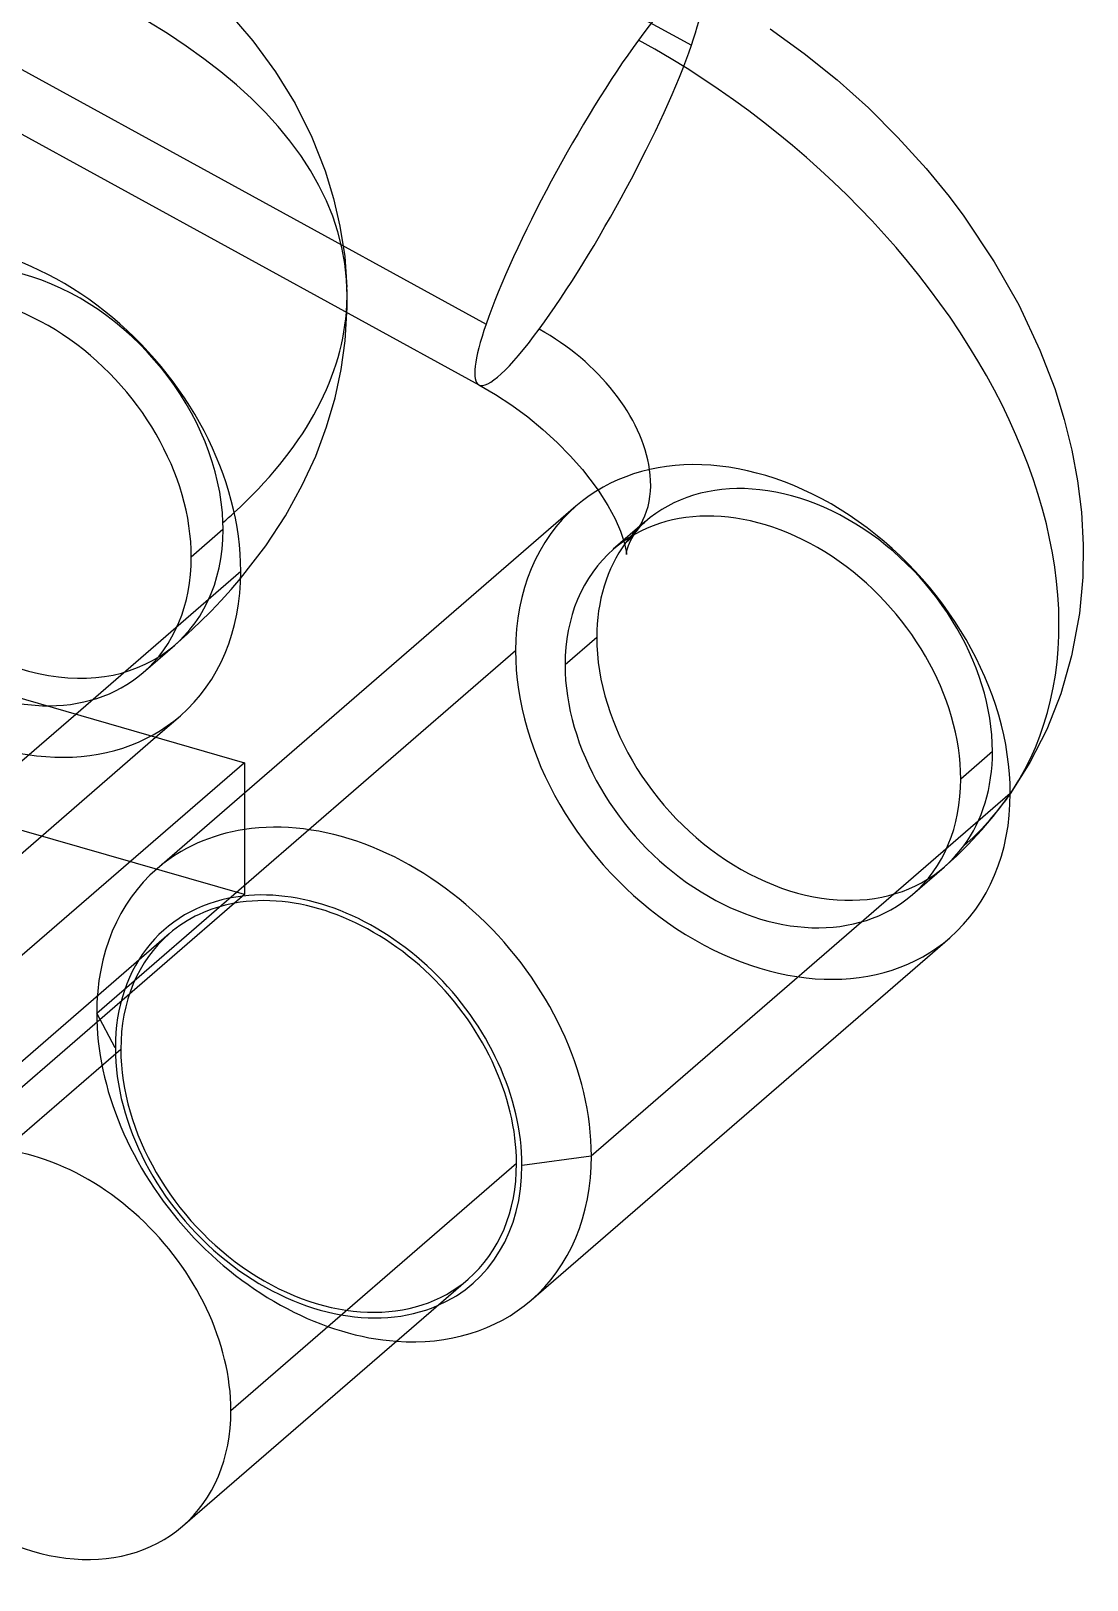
# Model space of a CAD drawing. Header units: millimetres. Extents: x -13.2 to 48.3, y -24.5 to 22.7.
# Drawn here: x 39.97 to 48.29, y 0.3 to 12.51 of the extents above; entities that cross this region are included whole.
import ezdxf

# ---------------------------------------------------------------- set-up
doc = ezdxf.new("R2010")
doc.units = ezdxf.units.MM
doc.layers.add('MAIN-1', color=7, linetype='Continuous')
doc.layers.add('MAIN-2', color=7, linetype='Continuous')

msp = doc.modelspace()

# ---------------------------------------------------------------- linework, layer by layer
at = {"layer": 'MAIN-1'}
for p, q in [((36.974, 16.894), (45.173, 12.396)), ((45.794, 12.527), (46.062, 12.332)), ((38.512, 12.455), (43.498, 9.719)), ((46.062, 12.332), (46.32, 12.123)), ((46.32, 12.123), (46.567, 11.902)), ((46.567, 11.902), (46.8, 11.67)), ((46.8, 11.67), (47.023, 11.424)), ((47.023, 11.424), (47.203, 11.203)), ((47.203, 11.203), (47.318, 11.049)), ((47.318, 11.049), (47.559, 10.69)), ((47.559, 10.69), (47.752, 10.349)), ((42.445, 10.066), (42.459, 10.289)), ((47.752, 10.349), (47.919, 9.993)), ((42.413, 9.841), (42.445, 10.066)), ((47.919, 9.993), (48.035, 9.69)), ((42.365, 9.616), (42.413, 9.841)), ((43.498, 9.719), (43.629, 9.643)), ((48.035, 9.69), (48.11, 9.447)), ((42.299, 9.388), (42.365, 9.616)), ((43.629, 9.643), (43.758, 9.558)), ((43.758, 9.558), (43.883, 9.466)), ((43.883, 9.466), (44.003, 9.368)), ((48.11, 9.447), (48.17, 9.204)), ((42.213, 9.158), (42.299, 9.388)), ((44.003, 9.368), (44.115, 9.266)), ((42.107, 8.928), (42.213, 9.158)), ((44.115, 9.266), (44.218, 9.161)), ((44.218, 9.161), (44.315, 9.051)), ((48.17, 9.204), (48.215, 8.964)), ((44.315, 9.051), (44.373, 8.977)), ((41.975, 8.688), (42.107, 8.928)), ((44.373, 8.977), (44.437, 8.89)), ((48.215, 8.964), (48.245, 8.717)), ((44.263, 8.763), (41.651, 6.501)), ((41.819, 8.451), (41.975, 8.688)), ((48.245, 8.717), (48.259, 8.457)), ((41.621, 8.194), (41.819, 8.451)), ((48.259, 8.457), (48.256, 8.204)), ((40.322, 7.124), (41.622, 8.25)), ((48.256, 8.204), (48.229, 7.916)), ((37.712, 7.877), (41.651, 6.74)), ((48.229, 7.916), (48.168, 7.583)), ((48.168, 7.583), (48.082, 7.285)), ((48.082, 7.285), (47.972, 7.003)), ((40.951, 6.942), (41.147, 7.111)), ((47.972, 7.003), (47.839, 6.742)), ((41.651, 6.74), (37.728, 3.343)), ((41.651, 6.74), (41.651, 5.701)), ((47.839, 6.742), (47.684, 6.496)), ((44.384, 3.642), (47.684, 6.5)), ((41.651, 5.701), (37.728, 2.304)), ((43.909, 2.503), (47.209, 5.361)), ((43.795, 3.581), (41.545, 1.633)), ((43.838, 3.569), (44.384, 3.642)), ((41.164, 0.722), (43.414, 2.67))]:
    msp.add_line(p, q, dxfattribs=at)
for centre, major_axis, ratio, start_param, end_param in [((44.364, 11.297), (-0.866, -1.578), 0.151844, 2.421118, 3.141498), ((44.364, 11.297), (-0.866, -1.578), 0.151844, 0.850322, 2.421118), ((39.674, 8.812), (1.473, -1.701), 0.75, 0.713724, 2.923362), ((35.163, 10.237), (-7.296, -0.252), 0.484583, 2.625781, 3.085928), ((44.364, 11.297), (-0.866, -1.578), 0.151844, -0.000095, 0.850322), ((43.691, 9.334), (-1.047, 0.77), 0.652091, -2.573467, -1.369148), ((45.736, 7.062), (1.473, -1.701), 0.75, 0.713724, 3.141672), ((39.674, 8.812), (1.473, -1.701), 0.75, 0.000079, 0.713724), ((45.736, 7.062), (1.473, -1.701), 0.75, 0.000079, 0.713724), ((42.436, 4.204), (1.473, -1.701), 0.75, 0.713724, 2.699127), ((42.236, 4.031), (-1.211, 1.398), 0.75, -2.427868, -0.474862), ((42.236, 4.031), (-1.178, 1.361), 0.75, -2.427868, -0.417575), ((39.986, 2.083), (-1.178, 1.361), 0.75, -2.427868, -0.417506), ((42.236, 4.031), (-1.211, 1.398), 0.75, 2.908685, 3.855317), ((42.236, 4.031), (-1.178, 1.361), 0.75, -3.141514, -2.427868), ((42.436, 4.204), (1.473, -1.701), 0.75, 0.000079, 0.713724), ((42.436, 4.204), (1.473, -1.701), 0.75, -0.643502, 0.000079), ((39.986, 2.083), (-1.178, 1.361), 0.75, 3.141592, 3.855317), ((39.986, 2.083), (-1.178, 1.361), 0.75, 1.760922, 3.141592)]:
    msp.add_ellipse(centre, major_axis=major_axis, ratio=ratio, start_param=start_param, end_param=end_param, dxfattribs=at)
at = {"layer": 'MAIN-2'}
for p, q in [((27.053, 19.251), (43.555, 10.198)), ((41.491, 12.693), (41.718, 12.432)), ((41.718, 12.432), (41.897, 12.186)), ((41.897, 12.186), (42.05, 11.937)), ((42.05, 11.937), (42.182, 11.673)), ((42.182, 11.673), (42.288, 11.406)), ((42.288, 11.406), (42.354, 11.189)), ((42.354, 11.189), (42.404, 10.97)), ((42.404, 10.97), (42.441, 10.73)), ((42.441, 10.73), (42.459, 10.489)), ((42.46, 10.456), (42.459, 10.489)), ((42.461, 10.422), (42.46, 10.456)), ((42.461, 10.389), (42.461, 10.422)), ((42.461, 10.356), (42.461, 10.389)), ((42.459, 10.289), (42.46, 10.322)), ((42.46, 10.322), (42.461, 10.356)), ((44.437, 8.89), (44.515, 8.767)), ((44.515, 8.767), (44.572, 8.662)), ((41.482, 8.579), (41.232, 8.362)), ((44.807, 8.639), (44.557, 8.423)), ((44.572, 8.662), (44.613, 8.567)), ((44.613, 8.567), (44.633, 8.511)), ((44.713, 8.527), (44.738, 8.564)), ((44.751, 8.581), (44.738, 8.564)), ((44.765, 8.597), (44.751, 8.581)), ((44.781, 8.615), (44.765, 8.597)), ((44.794, 8.627), (44.781, 8.615)), ((44.801, 8.633), (44.794, 8.627)), ((44.807, 8.639), (44.801, 8.633)), ((44.633, 8.511), (44.646, 8.468)), ((44.646, 8.468), (44.654, 8.433)), ((44.654, 8.433), (44.658, 8.408)), ((44.667, 8.422), (44.678, 8.453)), ((44.678, 8.453), (44.693, 8.49)), ((44.693, 8.49), (44.713, 8.527)), ((44.658, 8.408), (44.66, 8.39)), ((44.66, 8.383), (44.662, 8.397)), ((44.66, 8.39), (44.66, 8.382)), ((44.66, 8.382), (44.66, 8.383)), ((44.662, 8.397), (44.667, 8.422)), ((41.547, 8.107), (41.621, 8.194)), ((41.468, 8.02), (41.547, 8.107)), ((41.388, 7.936), (41.468, 8.02)), ((41.202, 7.757), (41.3, 7.849)), ((41.3, 7.849), (41.388, 7.936)), ((41.102, 7.668), (41.202, 7.757)), ((44.427, 7.729), (44.177, 7.512)), ((40.487, 4.767), (43.787, 7.625)), ((40.852, 7.452), (41.102, 7.668)), ((38.322, 5.392), (40.322, 7.124)), ((41.651, 5.701), (36.974, 7.051)), ((37.847, 4.253), (40.951, 6.942)), ((47.545, 6.829), (47.295, 6.612)), ((41.651, 6.501), (40.963, 5.905)), ((47.669, 6.474), (47.661, 6.463)), ((47.677, 6.485), (47.669, 6.474)), ((47.684, 6.496), (47.677, 6.485)), ((47.551, 6.318), (47.637, 6.43)), ((47.645, 6.441), (47.637, 6.43)), ((47.653, 6.452), (47.645, 6.441)), ((47.661, 6.463), (47.653, 6.452)), ((47.46, 6.211), (47.551, 6.318)), ((47.351, 6.094), (47.46, 6.211)), ((47.214, 5.962), (47.263, 6.008)), ((47.263, 6.008), (47.351, 6.094)), ((46.914, 5.702), (47.164, 5.918)), ((47.164, 5.918), (47.214, 5.962)), ((41.057, 5.392), (38.807, 3.443)), ((40.634, 4.494), (40.487, 4.767)), ((40.677, 4.481), (38.427, 2.533))]:
    msp.add_line(p, q, dxfattribs=at)
for centre, major_axis, ratio, start_param, end_param in [((35.163, 10.237), (-7.296, -0.252), 0.484583, 3.085928, 5.355451), ((44.364, 11.297), (-0.866, -1.578), 0.151844, 3.141498, 3.991914), ((44.364, 11.297), (-0.866, -1.578), 0.151844, -2.291271, -0.720475), ((43.691, 9.334), (-3.947, 2.904), 0.652091, 2.994919, 4.914038), ((39.924, 9.029), (-1.178, 1.361), 0.75, -2.392962, 0.713724), ((39.674, 8.812), (-1.178, 1.361), 0.75, -2.427868, 0.000079), ((44.364, 11.297), (-0.866, -1.578), 0.151844, -0.720475, -0.000095), ((39.924, 9.029), (-1.178, 1.361), 0.75, 0.748631, 3.855317), ((39.674, 8.812), (1.473, -1.701), 0.75, -2.427868, 0.000079), ((39.674, 8.812), (-1.178, 1.361), 0.75, 0.713724, 3.141672), ((43.691, 9.334), (-1.047, 0.77), 0.652091, 2.994919, 3.709718), ((45.986, 7.279), (-1.178, 1.361), 0.75, -2.427868, 0.168309), ((45.736, 7.062), (-1.178, 1.361), 0.75, -2.427868, 0.000079), ((35.163, 10.237), (-7.296, -0.252), 0.484583, 2.600978, 2.625781), ((45.736, 7.062), (1.473, -1.701), 0.75, -3.141514, -2.427868), ((39.924, 9.029), (-1.178, 1.361), 0.75, -2.427868, -2.392962), ((45.986, 7.279), (-1.178, 1.361), 0.75, 0.168309, 0.713724), ((39.674, 8.812), (-1.178, 1.361), 0.75, -3.141514, -2.427868), ((45.736, 7.062), (-1.178, 1.361), 0.75, 0.000079, 0.713724), ((45.986, 7.279), (-1.178, 1.361), 0.75, 0.713724, 3.309902), ((45.736, 7.062), (1.473, -1.701), 0.75, -2.427868, 0.000079), ((45.736, 7.062), (-1.178, 1.361), 0.75, 0.713724, 3.141672), ((45.986, 7.279), (-1.178, 1.361), 0.75, -2.973284, -2.427868), ((45.736, 7.062), (-1.178, 1.361), 0.75, -3.141514, -2.427868), ((42.436, 4.204), (1.473, -1.701), 0.75, 2.699127, 3.141672), ((42.436, 4.204), (1.473, -1.701), 0.75, -3.141514, -2.427868), ((42.236, 4.031), (-1.211, 1.398), 0.75, -0.474862, 0.713724), ((42.236, 4.031), (-1.178, 1.361), 0.75, -0.417575, 0.000079), ((42.236, 4.031), (-1.178, 1.361), 0.75, 0.000079, 0.713724), ((42.436, 4.204), (1.473, -1.701), 0.75, -2.427868, -0.643502), ((42.236, 4.031), (-1.211, 1.398), 0.75, 0.713724, 2.908685), ((42.236, 4.031), (-1.178, 1.361), 0.75, 0.713724, 3.141672)]:
    msp.add_ellipse(centre, major_axis=major_axis, ratio=ratio, start_param=start_param, end_param=end_param, dxfattribs=at)

doc.saveas('drawing.dxf')
